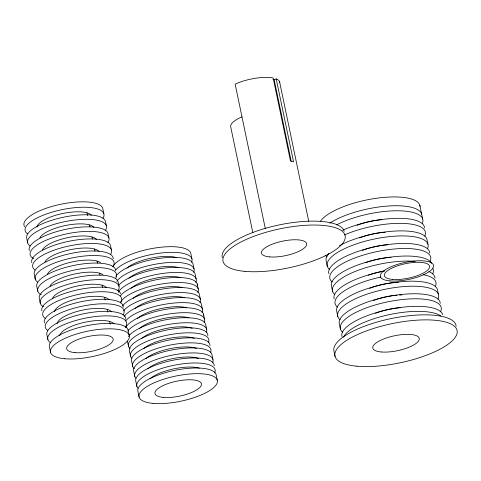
<?xml version="1.0" encoding="UTF-8"?>
<svg xmlns="http://www.w3.org/2000/svg" width="481" height="481" viewBox="0 0 481 481"><rect width="100%" height="100%" fill="white"/><g stroke="black" fill="none" stroke-linecap="round" stroke-linejoin="round"><path stroke-width="0.72" d="M272.925 79.407L274.158 79.756L276.214 78.878A27.513 8.82 -11.8 0 1 279.762 82.708M33.712 258.471L32.516 257.942A40.278 12.915 -11.8 0 1 67.364 233.724A40.278 12.915 -11.8 0 1 107.912 242.466M41.276 294.685L40.079 294.156A40.278 12.915 -11.8 0 1 74.928 269.937A40.278 12.915 -11.8 0 1 115.476 278.679M43.795 306.758L42.599 306.223A40.278 12.915 -11.8 0 1 77.447 282.004A40.278 12.915 -11.8 0 1 118.001 290.752M419.823 205.279L422.715 219.114M427.964 244.258L426.918 239.231A51.533 16.522 -11.8 0 0 392.755 231.211A51.533 16.522 -11.8 0 0 339.394 245.713M438.474 294.552L437.421 289.526A51.533 16.522 -11.8 0 0 382.389 284.59A51.533 16.522 -11.8 0 0 336.748 311.435L337.8 316.468M327.296 266.173L326.244 261.147A51.533 16.522 -11.8 0 1 328.98 253.397M332.545 291.324L331.499 286.291A51.533 16.522 -11.8 0 1 375.264 259.86A51.533 16.522 -11.8 0 1 431.679 263.221M340.428 329.04L339.376 324.014A51.533 16.522 -11.8 0 1 386.892 296.765A51.533 16.522 -11.8 0 1 440.259 303.313M279.545 81.572L308.736 221.308M335.083 356.493L334.03 351.467A62.38 19.998 -11.8 0 1 391.269 318.542A62.38 19.998 -11.8 0 1 456.138 326.22M276.214 78.878L293.548 161.863L290.494 160.997L273.16 78.012A27.513 8.82 -11.8 0 0 235.155 84.181L265.271 228.361M274.158 79.756L291.185 161.267M252.832 232.72L230.766 127.104A27.393 8.784 -11.8 0 1 241.985 116.871M191.925 258.808L190.741 253.15A40.007 12.825 -11.8 0 0 153.15 248.316A40.007 12.825 -11.8 0 0 112.975 266.678M194.023 268.867L192.971 263.841A40.007 12.825 -11.8 0 0 156.842 258.76A40.007 12.825 -11.8 0 0 115.807 276.304M196.128 278.926L195.076 273.899A40.007 12.825 -11.8 0 0 159.674 268.699A40.007 12.825 -11.8 0 0 118.29 285.816M197.174 283.958L198.226 288.985M200.33 299.044L199.278 294.017A40.007 12.825 -11.8 0 0 163.877 288.816A40.007 12.825 -11.8 0 0 122.493 305.934M202.429 309.103L201.377 304.076A40.007 12.825 -11.8 0 0 165.248 298.996A40.007 12.825 -11.8 0 0 124.212 316.54M203.481 314.135L204.533 319.162M206.632 329.22L205.579 324.188A40.007 12.825 -11.8 0 0 169.45 319.113A40.007 12.825 -11.8 0 0 128.415 336.658M212.939 359.397L211.887 354.365A40.007 12.825 -11.8 0 0 169.162 350.535A40.007 12.825 -11.8 0 0 133.73 371.38L134.782 376.413M217.268 380.14L216.089 374.483A40.007 12.825 -11.8 0 0 173.364 370.653A40.007 12.825 -11.8 0 0 137.933 391.498L139.117 397.156M103.86 213.75L102.736 208.345A40.278 12.915 -11.8 0 0 57.666 204.948A40.278 12.915 -11.8 0 0 24.645 226.719M106.385 225.817L105.441 221.29A40.278 12.915 -11.8 0 0 62.428 217.436A40.278 12.915 -11.8 0 0 26.756 238.42L27.7 242.947M108.904 237.891L107.96 233.363A40.278 12.915 -11.8 0 0 64.947 229.509A40.278 12.915 -11.8 0 0 29.275 250.493M111.43 249.958L110.48 245.436A40.278 12.915 -11.8 0 0 67.466 241.576A40.278 12.915 -11.8 0 0 31.8 262.56M118.993 286.171L118.049 281.644A40.278 12.915 -11.8 0 0 75.036 277.79A40.278 12.915 -11.8 0 0 39.364 298.773L40.308 303.301M129.263 335.335L128.132 329.93A40.278 12.915 -11.8 0 0 85.119 326.07A40.278 12.915 -11.8 0 0 49.453 347.054L50.577 352.465M127.429 341.203L128.481 346.236M130.579 356.295L129.527 351.262A40.007 12.825 -11.8 0 1 167.003 329.99A40.007 12.825 -11.8 0 1 207.852 335.582M132.684 366.354L131.632 361.321A40.007 12.825 -11.8 0 1 169.108 340.049A40.007 12.825 -11.8 0 1 209.95 345.641M136.887 386.465L135.834 381.439A40.007 12.825 -11.8 0 1 173.31 360.167A40.007 12.825 -11.8 0 1 214.153 365.758M86.989 212.818L87.56 215.56M89.508 224.886L89.941 226.942M92.033 236.959L92.46 239.015M94.553 249.026L94.985 251.082M97.072 261.099L97.505 263.155M99.597 273.166L100.024 275.228M102.116 285.239L102.549 287.295M104.642 297.312L105.213 300.054M107.161 309.379L107.732 312.121M109.68 321.452L110.257 324.194M35.263 279.16L34.319 274.633A40.278 12.915 -11.8 0 1 72.054 253.216A40.278 12.915 -11.8 0 1 113.173 258.85M37.789 291.227L36.845 286.706A40.278 12.915 -11.8 0 1 72.511 265.716A40.278 12.915 -11.8 0 1 115.524 269.576M47.872 339.514L46.928 334.986A40.278 12.915 -11.8 0 1 84.662 313.57A40.278 12.915 -11.8 0 1 125.781 319.198M35.035 270.009A40.278 12.915 -11.8 0 1 69.883 245.797A40.278 12.915 -11.8 0 1 110.438 254.539M42.418 249.982A28.072 9.001 -11.8 0 1 68.807 237.428A28.072 9.001 -11.8 0 1 96.416 239.406M47.463 274.122A28.072 9.001 -11.8 0 1 72.048 261.941A28.072 9.001 -11.8 0 1 100.433 262.59M50.162 342.436A40.278 12.915 -11.8 0 1 85.011 318.218A40.278 12.915 -11.8 0 1 125.565 326.96M39.893 237.909A28.072 9.001 -11.8 0 1 66.282 225.355A28.072 9.001 -11.8 0 1 93.891 227.339M44.408 322.913A40.278 12.915 -11.8 0 1 82.137 301.503A40.278 12.915 -11.8 0 1 123.256 307.131M47.643 330.363A40.278 12.915 -11.8 0 1 82.491 306.144A40.278 12.915 -11.8 0 1 123.046 314.893M29.99 245.869A40.278 12.915 -11.8 0 1 64.839 221.651A40.278 12.915 -11.8 0 1 105.393 230.399M44.937 262.049A28.072 9.001 -11.8 0 1 71.326 249.495A28.072 9.001 -11.8 0 1 98.936 251.479M37.554 282.082A40.278 12.915 -11.8 0 1 72.403 257.864A40.278 12.915 -11.8 0 1 112.957 266.612M59.698 335.738A28.072 9.001 -11.8 0 1 84.656 322.294A28.072 9.001 -11.8 0 1 114.069 323.899M45.124 318.296A40.278 12.915 -11.8 0 1 79.972 294.077A40.278 12.915 -11.8 0 1 120.521 302.82M41.883 310.846A40.278 12.915 -11.8 0 1 77.555 289.863A40.278 12.915 -11.8 0 1 120.569 293.717M57.173 323.665A28.072 9.001 -11.8 0 1 82.137 310.221A28.072 9.001 -11.8 0 1 111.544 311.832M52.501 298.262A28.072 9.001 -11.8 0 1 78.89 285.708A28.072 9.001 -11.8 0 1 106.505 287.686M54.654 311.592A28.072 9.001 -11.8 0 1 79.612 298.148A28.072 9.001 -11.8 0 1 109.025 299.759M49.982 286.189A28.072 9.001 -11.8 0 1 74.573 274.008A28.072 9.001 -11.8 0 1 102.952 274.657M27.471 233.802A40.278 12.915 -11.8 0 1 62.32 209.584A40.278 12.915 -11.8 0 1 102.868 218.326M37.001 227.104A28.072 9.001 -11.8 0 1 61.965 213.654A28.072 9.001 -11.8 0 1 91.372 215.266M135.257 308.423A29.155 9.349 -11.8 0 1 184.584 297.685M116.853 281.331A40.007 12.825 -11.8 0 1 162.975 263.077A40.007 12.825 -11.8 0 1 193.639 272.348M139.46 328.541A29.155 9.349 -11.8 0 1 188.786 317.803M127.748 331.078A40.007 12.825 -11.8 0 1 174.2 313.293A40.007 12.825 -11.8 0 1 204.142 322.643M125.715 327.663A40.007 12.825 -11.8 0 1 167.935 308.958A40.007 12.825 -11.8 0 1 203.649 315.464M137.362 318.482A29.155 9.349 -11.8 0 1 186.688 307.744M141.564 338.6A29.155 9.349 -11.8 0 1 166.137 328.475A29.155 9.349 -11.8 0 1 192.238 328.307M130.092 348.617A40.007 12.825 -11.8 0 1 164.929 325.174A40.007 12.825 -11.8 0 1 206.247 332.702M131.632 358.117A40.007 12.825 -11.8 0 1 168.055 335.023A40.007 12.825 -11.8 0 1 208.345 342.761M143.663 348.659A29.155 9.349 -11.8 0 1 168.242 338.534A29.155 9.349 -11.8 0 1 194.342 338.365M134.295 368.735A40.007 12.825 -11.8 0 1 169.132 345.292A40.007 12.825 -11.8 0 1 210.45 352.82M145.767 358.718A29.155 9.349 -11.8 0 1 170.34 348.593A29.155 9.349 -11.8 0 1 196.44 348.424M133.159 298.364A29.155 9.349 -11.8 0 1 182.485 287.626M123.539 310.966A40.007 12.825 -11.8 0 1 169.997 293.176A40.007 12.825 -11.8 0 1 199.94 302.525M120.388 295.875A40.007 12.825 -11.8 0 1 163.817 278.463A40.007 12.825 -11.8 0 1 197.342 285.293M128.956 278.246A29.155 9.349 -11.8 0 1 178.283 267.508M131.054 288.305A29.155 9.349 -11.8 0 1 180.381 277.567M120.46 302.513A40.007 12.825 -11.8 0 1 165.741 283.375A40.007 12.825 -11.8 0 1 197.841 292.466M125.643 321.025A40.007 12.825 -11.8 0 1 172.102 303.234A40.007 12.825 -11.8 0 1 202.044 312.584M118.356 292.454A40.007 12.825 -11.8 0 1 163.642 273.316A40.007 12.825 -11.8 0 1 195.737 282.407M126.852 268.188A29.155 9.349 -11.8 0 1 176.178 257.449M149.97 378.836A29.155 9.349 -11.8 0 1 199.296 368.097M135.834 378.234A40.007 12.825 -11.8 0 1 172.258 355.14A40.007 12.825 -11.8 0 1 212.548 362.878M147.865 368.777A29.155 9.349 -11.8 0 1 172.445 358.652A29.155 9.349 -11.8 0 1 198.545 358.483M115.133 270.731A40.007 12.825 -11.8 0 1 161.592 252.94A40.007 12.825 -11.8 0 1 191.534 262.289M137.939 388.293A40.007 12.825 -11.8 0 1 174.362 365.199A40.007 12.825 -11.8 0 1 214.652 372.937M329.75 223.214A51.533 16.522 -11.8 0 1 384.133 206.361A51.533 16.522 -11.8 0 1 421.663 214.081M375.493 313.299A28.072 9.001 -11.8 0 1 400.264 307.702M343.554 337.127A51.533 16.522 -11.8 0 1 388.69 314.766A51.533 16.522 -11.8 0 1 440.794 315.957M336.411 224.946A51.533 16.522 -11.8 0 1 395.454 210.78A51.533 16.522 -11.8 0 1 422.216 223.599M342.003 336.586A51.533 16.522 -11.8 0 1 387.644 309.734A51.533 16.522 -11.8 0 1 442.676 314.67M326.978 256.866A51.533 16.522 -11.8 0 1 325.511 255.309M344.354 234.968A51.533 16.522 -11.8 0 1 401.172 223.352A51.533 16.522 -11.8 0 1 424.837 236.171M342.61 230.249A51.533 16.522 -11.8 0 1 395.568 218.356A51.533 16.522 -11.8 0 1 424.501 227.868M359.734 237.861A28.072 9.001 -11.8 0 1 385.179 232.221M357.106 225.282A28.072 9.001 -11.8 0 1 381.878 219.685M334.86 294.588A51.533 16.522 -11.8 0 1 354.419 271.759A51.533 16.522 -11.8 0 1 415.157 261.375M432.732 268.254A51.533 16.522 -11.8 0 1 432.72 273.893M368.284 275.306A28.072 9.001 -11.8 0 1 384.65 270.881M337.488 307.161A51.533 16.522 -11.8 0 1 380.814 277.044M423.611 274.759A51.533 16.522 -11.8 0 1 435.347 286.466M369.582 288.426A28.072 9.001 -11.8 0 1 394.33 282.6M395.683 282.515A28.072 9.001 -11.8 0 1 398.43 282.425M332.233 282.01A51.533 16.522 -11.8 0 1 376.497 251.695A51.533 16.522 -11.8 0 1 430.092 261.321M365.656 262.734A28.072 9.001 -11.8 0 1 391.095 257.335M334.121 298.863A51.533 16.522 -11.8 0 1 384.157 271.122M428.818 271.549A51.533 16.522 -11.8 0 1 435.004 278.162M340.109 319.733A51.533 16.522 -11.8 0 1 384.373 289.418A51.533 16.522 -11.8 0 1 437.975 299.038M373.539 300.457A28.072 9.001 -11.8 0 1 396.957 295.172M399.633 295.027A28.072 9.001 -11.8 0 1 401.761 294.997M329.605 269.438A51.533 16.522 -11.8 0 1 373.869 239.123A51.533 16.522 -11.8 0 1 427.465 248.743M362.361 250.433A28.072 9.001 -11.8 0 1 387.806 244.793M342.737 332.305A51.533 16.522 -11.8 0 1 387.001 301.99A51.533 16.522 -11.8 0 1 440.602 311.61M328.872 273.719A51.533 16.522 -11.8 0 1 376.389 246.47A51.533 16.522 -11.8 0 1 429.749 253.018M320.226 221.645A51.533 16.522 -11.8 0 1 374.735 198.509A51.533 16.522 -11.8 0 1 420.033 206.493M222.336 257.762A62.38 19.998 -11.8 0 1 277.579 225.258A62.38 19.998 -11.8 0 1 344.198 231.235M392.532 279.407A23.052 7.389 -11.8 0 0 429.268 268.019A23.052 7.389 -11.8 0 0 399.11 265.32A23.052 7.389 -11.8 0 0 392.532 279.407M389.989 280.91A27.122 8.694 -11.8 0 0 433.201 267.508A27.122 8.694 -11.8 0 0 397.727 264.328A27.122 8.694 -11.8 0 0 389.989 280.91M75.06 352.639A23.731 7.606 -11.8 0 0 112.873 340.921A23.731 7.606 -11.8 0 0 81.83 338.137A23.731 7.606 -11.8 0 0 75.06 352.639M64.701 358.736A40.278 12.915 -11.8 0 0 128.872 338.84A40.278 12.915 -11.8 0 0 76.19 334.121A40.278 12.915 -11.8 0 0 64.701 358.736M163.33 397.39A23.731 7.606 -11.8 0 0 201.142 385.672A23.731 7.606 -11.8 0 0 170.106 382.888A23.731 7.606 -11.8 0 0 163.33 397.39M153.138 403.385A40.007 12.825 -11.8 0 0 216.883 383.628A40.007 12.825 -11.8 0 0 164.556 378.938A40.007 12.825 -11.8 0 0 153.138 403.385M356.95 366.209A62.38 19.998 -11.8 0 0 456.343 335.395A62.38 19.998 -11.8 0 0 374.753 328.084A62.38 19.998 -11.8 0 0 356.95 366.209M381.156 351.972A23.731 7.606 -11.8 0 0 418.969 340.247A23.731 7.606 -11.8 0 0 387.926 337.47A23.731 7.606 -11.8 0 0 381.156 351.972M269.643 256.89A23.052 7.389 -11.8 0 0 306.379 245.496A23.052 7.389 -11.8 0 0 276.22 242.797A23.052 7.389 -11.8 0 0 269.643 256.89M245.015 271.374A62.38 19.998 -11.8 0 0 344.408 240.56A62.38 19.998 -11.8 0 0 262.818 233.249A62.38 19.998 -11.8 0 0 245.015 271.374"/></g></svg>
